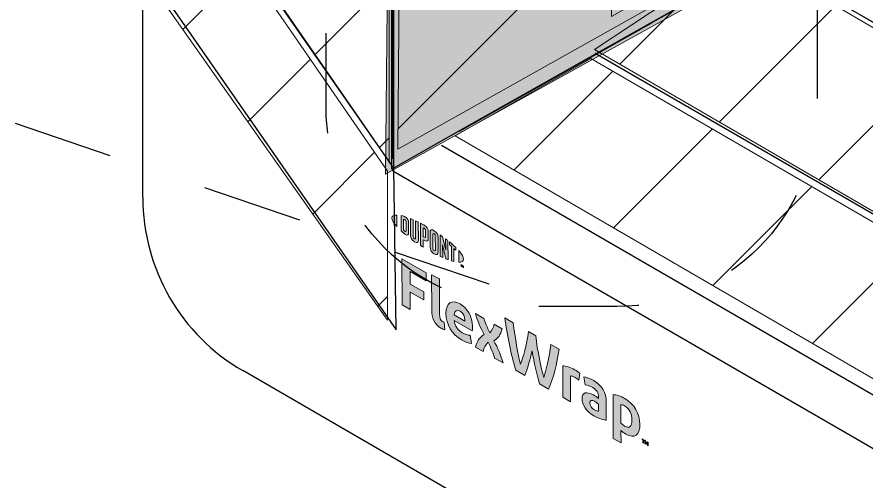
# Model space of a CAD drawing. Extents: x -1279 to 5791, y -3809 to 1769.
# Drawn here: x -727.9 to -651.5, y -1800.1 to -1758.4 of the extents above; entities that cross this region are included whole.
import ezdxf

# ---------------------------------------------------------------- set-up
doc = ezdxf.new("R2010")
doc.units = 0
doc.header["$MEASUREMENT"] = 0
doc.linetypes.add('AI-Linetype-29', pattern=[18, 9, -9])
doc.linetypes.add('AI-Linetype-40', pattern=[18, 9, -9])
for name, color, linetype, lineweight in [('G-ANNO-TTLB', 7, 'Continuous', 0), ('Layer 12', 7, 'Continuous', 0), ('TYVEK', 7, 'Continuous', 0)]:
    doc.layers.add(name, color=color, linetype=linetype, lineweight=lineweight)
pattern_1 = [(45, (0, 0), (-7.071067, 7.07107), [])]

# ---------------------------------------------------------------- blocks, each defined once
blk = doc.blocks.new('Block_188')
at = {"layer": 'TYVEK', "true_color": 0x003b71, "transparency": 33554687}
h = blk.add_hatch(color=156, dxfattribs=at)
h.dxf.hatch_style = 2
edge = h.paths.add_edge_path()
edge.add_spline(control_points=[(-693.263, -1784.268), (-693.263, -1784.268), (-693.273, -1780.127), (-693.273, -1780.127), (-693.273, -1780.127), (-691.087, -1781.381), (-691.087, -1781.381), (-691.087, -1781.381), (-691.086, -1782.103), (-691.086, -1782.103), (-691.086, -1782.103), (-692.537, -1781.27), (-692.537, -1781.27), (-692.537, -1781.27), (-692.535, -1782.394), (-692.535, -1782.394), (-692.535, -1782.394), (-691.314, -1783.095), (-691.314, -1783.095), (-691.314, -1783.095), (-691.312, -1783.816), (-691.312, -1783.816), (-691.312, -1783.816), (-692.533, -1783.115), (-692.533, -1783.115), (-692.533, -1783.115), (-692.529, -1784.689), (-692.529, -1784.689), (-692.529, -1784.689), (-693.263, -1784.268), (-693.263, -1784.268)], knot_values=[0, 0, 0, 0, 1, 1, 1, 2, 2, 2, 3, 3, 3, 4, 4, 4, 5, 5, 5, 6, 6, 6, 7, 7, 7, 8, 8, 8, 9, 9, 9, 10, 10, 10, 10], degree=3, periodic=0)
h = blk.add_hatch(color=156, dxfattribs=at)
h.dxf.hatch_style = 2
edge = h.paths.add_edge_path()
edge.add_spline(control_points=[(-689.89, -1785.111), (-689.889, -1785.431), (-689.817, -1785.643), (-689.611, -1785.761), (-689.56, -1785.791), (-689.509, -1785.814), (-689.463, -1785.829), (-689.463, -1785.829), (-689.41, -1786.503), (-689.41, -1786.503), (-689.507, -1786.471), (-689.666, -1786.403), (-689.769, -1786.344), (-690.359, -1786.006), (-690.596, -1785.427), (-690.598, -1784.717), (-690.598, -1784.717), (-690.605, -1781.558), (-690.605, -1781.558), (-690.605, -1781.558), (-689.897, -1781.917), (-689.897, -1781.917), (-689.897, -1781.917), (-689.89, -1785.111), (-689.89, -1785.111)], knot_values=[0, 0, 0, 0, 1, 1, 1, 2, 2, 2, 3, 3, 3, 4, 4, 4, 5, 5, 5, 6, 6, 6, 7, 7, 7, 8, 8, 8, 8], degree=3, periodic=0)
h = blk.add_hatch(color=156, dxfattribs=at)
h.dxf.hatch_style = 2
edge = h.paths.add_edge_path()
edge.add_spline(control_points=[(-688.578, -1785.161), (-688.578, -1785.161), (-687.603, -1785.721), (-687.603, -1785.721), (-687.603, -1785.721), (-687.604, -1785.65), (-687.604, -1785.65), (-687.604, -1785.319), (-687.759, -1784.988), (-688.041, -1784.826), (-688.339, -1784.655), (-688.533, -1784.786), (-688.578, -1785.161)], knot_values=[0, 0, 0, 0, 1, 1, 1, 2, 2, 2, 3, 3, 3, 4, 4, 4, 4], degree=3, periodic=0)
edge = h.paths.add_edge_path()
edge.add_spline(control_points=[(-687.02, -1787.722), (-687.245, -1787.711), (-687.578, -1787.602), (-687.917, -1787.408), (-688.743, -1786.933), (-689.309, -1786.006), (-689.311, -1785.024), (-689.313, -1784.084), (-688.797, -1783.742), (-688.043, -1784.175), (-687.371, -1784.561), (-686.928, -1785.364), (-686.926, -1786.157), (-686.926, -1786.334), (-686.936, -1786.482), (-686.945, -1786.595), (-686.945, -1786.595), (-688.567, -1785.664), (-688.567, -1785.664), (-688.499, -1786.176), (-688.257, -1786.527), (-687.847, -1786.763), (-687.595, -1786.907), (-687.354, -1786.98), (-687.134, -1787), (-687.134, -1787), (-687.02, -1787.722), (-687.02, -1787.722)], knot_values=[0, 0, 0, 0, 1, 1, 1, 2, 2, 2, 3, 3, 3, 4, 4, 4, 5, 5, 5, 6, 6, 6, 7, 7, 7, 8, 8, 8, 9, 9, 9, 9], degree=3, periodic=0)
h = blk.add_hatch(color=156, dxfattribs=at)
h.dxf.hatch_style = 2
edge = h.paths.add_edge_path()
edge.add_spline(control_points=[(-685.879, -1786.923), (-686.224, -1786.288), (-686.497, -1785.724), (-686.657, -1785.041), (-686.657, -1785.041), (-685.893, -1785.48), (-685.893, -1785.48), (-685.826, -1785.785), (-685.599, -1786.316), (-685.372, -1786.783), (-685.183, -1786.567), (-685.02, -1786.312), (-684.985, -1786.001), (-684.985, -1786.001), (-684.267, -1786.414), (-684.267, -1786.414), (-684.399, -1786.952), (-684.623, -1787.255), (-685.007, -1787.489), (-684.636, -1788.18), (-684.384, -1788.739), (-684.172, -1789.487), (-684.172, -1789.487), (-684.936, -1789.048), (-684.936, -1789.048), (-685.045, -1788.655), (-685.303, -1788.064), (-685.519, -1787.615), (-685.713, -1787.828), (-685.897, -1788.077), (-685.968, -1788.456), (-685.968, -1788.456), (-686.655, -1788.061), (-686.655, -1788.061), (-686.528, -1787.519), (-686.288, -1787.185), (-685.879, -1786.923)], knot_values=[0, 0, 0, 0, 1, 1, 1, 2, 2, 2, 3, 3, 3, 4, 4, 4, 5, 5, 5, 6, 6, 6, 7, 7, 7, 8, 8, 8, 9, 9, 9, 10, 10, 10, 11, 11, 11, 12, 12, 12, 12], degree=3, periodic=0)
h = blk.add_hatch(color=156, dxfattribs=at)
h.dxf.hatch_style = 2
edge = h.paths.add_edge_path()
edge.add_spline(control_points=[(-679.878, -1787.817), (-679.878, -1787.817), (-679.129, -1788.247), (-679.129, -1788.247), (-679.32, -1789.513), (-679.655, -1790.946), (-680.088, -1791.831), (-680.088, -1791.831), (-680.894, -1791.369), (-680.894, -1791.369), (-681.147, -1790.485), (-681.375, -1789.486), (-681.567, -1788.407), (-681.76, -1789.265), (-681.978, -1790.008), (-682.233, -1790.6), (-682.233, -1790.6), (-683.038, -1790.138), (-683.038, -1790.138), (-683.451, -1788.766), (-683.82, -1786.93), (-684.013, -1785.443), (-684.013, -1785.443), (-683.269, -1785.87), (-683.269, -1785.87), (-683.107, -1787.209), (-682.816, -1788.776), (-682.604, -1789.589), (-682.385, -1789.024), (-682.045, -1787.861), (-681.899, -1786.656), (-681.899, -1786.656), (-681.243, -1787.033), (-681.243, -1787.033), (-681.085, -1788.411), (-680.749, -1789.963), (-680.521, -1790.785), (-680.318, -1790.211), (-680.029, -1788.977), (-679.878, -1787.817)], knot_values=[0, 0, 0, 0, 1, 1, 1, 2, 2, 2, 3, 3, 3, 4, 4, 4, 5, 5, 5, 6, 6, 6, 7, 7, 7, 8, 8, 8, 9, 9, 9, 10, 10, 10, 11, 11, 11, 12, 12, 12, 13, 13, 13, 13], degree=3, periodic=0)
h = blk.add_hatch(color=156, dxfattribs=at)
h.dxf.hatch_style = 2
edge = h.paths.add_edge_path()
edge.add_spline(control_points=[(-677.736, -1790.092), (-677.551, -1790.198), (-677.377, -1790.322), (-677.274, -1790.41), (-677.274, -1790.41), (-677.375, -1791.02), (-677.375, -1791.02), (-677.462, -1790.934), (-677.57, -1790.861), (-677.678, -1790.799), (-677.868, -1790.69), (-677.996, -1790.658), (-678.104, -1790.655), (-678.104, -1790.655), (-678.098, -1792.974), (-678.098, -1792.974), (-678.098, -1792.974), (-678.806, -1792.567), (-678.806, -1792.567), (-678.806, -1792.567), (-678.813, -1789.734), (-678.813, -1789.734), (-678.536, -1789.733), (-678.105, -1789.88), (-677.736, -1790.092)], knot_values=[0, 0, 0, 0, 1, 1, 1, 2, 2, 2, 3, 3, 3, 4, 4, 4, 5, 5, 5, 6, 6, 6, 7, 7, 7, 8, 8, 8, 8], degree=3, periodic=0)
h = blk.add_hatch(color=156, dxfattribs=at)
h.dxf.hatch_style = 2
edge = h.paths.add_edge_path()
edge.add_spline(control_points=[(-675.58, -1793.822), (-675.58, -1793.822), (-675.582, -1793.19), (-675.582, -1793.19), (-675.7, -1793.092), (-675.823, -1793.004), (-675.946, -1792.933), (-676.182, -1792.798), (-676.367, -1792.798), (-676.366, -1793.076), (-676.365, -1793.325), (-676.211, -1793.543), (-675.939, -1793.699), (-675.785, -1793.787), (-675.657, -1793.826), (-675.58, -1793.822)], knot_values=[0, 0, 0, 0, 1, 1, 1, 2, 2, 2, 3, 3, 3, 4, 4, 4, 5, 5, 5, 5], degree=3, periodic=0)
edge = h.paths.add_edge_path()
edge.add_spline(control_points=[(-676.01, -1794.244), (-676.713, -1793.84), (-677.067, -1793.24), (-677.069, -1792.708), (-677.07, -1792.122), (-676.656, -1792.018), (-676.04, -1792.365), (-675.896, -1792.448), (-675.711, -1792.578), (-675.583, -1792.675), (-675.583, -1792.675), (-675.584, -1792.533), (-675.584, -1792.533), (-675.584, -1792.172), (-675.764, -1791.897), (-676.108, -1791.7), (-676.334, -1791.571), (-676.575, -1791.473), (-676.785, -1791.453), (-676.785, -1791.453), (-676.915, -1790.741), (-676.915, -1790.741), (-676.694, -1790.761), (-676.341, -1790.893), (-676.028, -1791.073), (-675.274, -1791.506), (-674.898, -1792.182), (-674.896, -1792.981), (-674.896, -1792.981), (-674.892, -1794.625), (-674.892, -1794.625), (-675.102, -1794.629), (-675.497, -1794.538), (-676.01, -1794.244)], knot_values=[0, 0, 0, 0, 1, 1, 1, 2, 2, 2, 3, 3, 3, 4, 4, 4, 5, 5, 5, 6, 6, 6, 7, 7, 7, 8, 8, 8, 9, 9, 9, 10, 10, 10, 11, 11, 11, 11], degree=3, periodic=0)
h = blk.add_hatch(color=156, dxfattribs=at)
h.dxf.hatch_style = 2
edge = h.paths.add_edge_path()
edge.add_spline(control_points=[(-673.246, -1795.157), (-672.795, -1795.416), (-672.585, -1795.217), (-672.587, -1794.608), (-672.588, -1794.075), (-672.784, -1793.609), (-673.251, -1793.341), (-673.379, -1793.267), (-673.471, -1793.244), (-673.579, -1793.229), (-673.579, -1793.229), (-673.575, -1794.885), (-673.575, -1794.885), (-673.477, -1794.989), (-673.395, -1795.071), (-673.246, -1795.157)], knot_values=[0, 0, 0, 0, 1, 1, 1, 2, 2, 2, 3, 3, 3, 4, 4, 4, 5, 5, 5, 5], degree=3, periodic=0)
edge = h.paths.add_edge_path()
edge.add_spline(control_points=[(-673.142, -1795.878), (-673.322, -1795.775), (-673.445, -1795.681), (-673.573, -1795.554), (-673.573, -1795.554), (-673.57, -1796.678), (-673.57, -1796.678), (-673.57, -1796.678), (-674.273, -1796.274), (-674.273, -1796.274), (-674.273, -1796.274), (-674.283, -1792.329), (-674.283, -1792.329), (-673.991, -1792.343), (-673.581, -1792.478), (-673.216, -1792.687), (-672.375, -1793.17), (-671.871, -1794.05), (-671.868, -1794.997), (-671.866, -1795.967), (-672.342, -1796.338), (-673.142, -1795.878)], knot_values=[0, 0, 0, 0, 1, 1, 1, 2, 2, 2, 3, 3, 3, 4, 4, 4, 5, 5, 5, 6, 6, 6, 7, 7, 7, 7], degree=3, periodic=0)
h = blk.add_hatch(color=156, dxfattribs=at)
h.dxf.hatch_style = 2
edge = h.paths.add_edge_path()
edge.add_spline(control_points=[(-671.36, -1796.483), (-671.334, -1796.571), (-671.309, -1796.637), (-671.278, -1796.708), (-671.248, -1796.672), (-671.227, -1796.632), (-671.202, -1796.574), (-671.202, -1796.574), (-671.128, -1796.617), (-671.128, -1796.617), (-671.128, -1796.617), (-671.127, -1796.923), (-671.127, -1796.923), (-671.127, -1796.923), (-671.191, -1796.886), (-671.191, -1796.886), (-671.191, -1796.886), (-671.192, -1796.745), (-671.192, -1796.745), (-671.192, -1796.745), (-671.189, -1796.699), (-671.189, -1796.699), (-671.209, -1796.733), (-671.234, -1796.767), (-671.255, -1796.793), (-671.255, -1796.793), (-671.304, -1796.765), (-671.304, -1796.765), (-671.327, -1796.713), (-671.351, -1796.649), (-671.373, -1796.59), (-671.373, -1796.59), (-671.37, -1796.643), (-671.37, -1796.643), (-671.37, -1796.643), (-671.369, -1796.783), (-671.369, -1796.783), (-671.369, -1796.783), (-671.433, -1796.747), (-671.433, -1796.747), (-671.433, -1796.747), (-671.434, -1796.441), (-671.434, -1796.441), (-671.434, -1796.441), (-671.36, -1796.483), (-671.36, -1796.483)], knot_values=[0, 0, 0, 0, 1, 1, 1, 2, 2, 2, 3, 3, 3, 4, 4, 4, 5, 5, 5, 6, 6, 6, 7, 7, 7, 8, 8, 8, 9, 9, 9, 10, 10, 10, 11, 11, 11, 12, 12, 12, 13, 13, 13, 14, 14, 14, 15, 15, 15, 15], degree=3, periodic=0)
edge = h.paths.add_edge_path()
edge.add_spline(control_points=[(-671.606, -1796.41), (-671.606, -1796.41), (-671.678, -1796.369), (-671.678, -1796.369), (-671.678, -1796.369), (-671.678, -1796.301), (-671.678, -1796.301), (-671.678, -1796.301), (-671.464, -1796.424), (-671.464, -1796.424), (-671.464, -1796.424), (-671.463, -1796.492), (-671.463, -1796.492), (-671.463, -1796.492), (-671.535, -1796.451), (-671.535, -1796.451), (-671.535, -1796.451), (-671.534, -1796.689), (-671.534, -1796.689), (-671.534, -1796.689), (-671.606, -1796.648), (-671.606, -1796.648), (-671.606, -1796.648), (-671.606, -1796.41), (-671.606, -1796.41)], knot_values=[0, 0, 0, 0, 1, 1, 1, 2, 2, 2, 3, 3, 3, 4, 4, 4, 5, 5, 5, 6, 6, 6, 7, 7, 7, 8, 8, 8, 8], degree=3, periodic=0)
at = {"layer": 'TYVEK'}
for points, knots in [([(-693.263, -1784.268), (-693.263, -1784.268), (-693.273, -1780.127), (-693.273, -1780.127), (-693.273, -1780.127), (-691.087, -1781.381), (-691.087, -1781.381), (-691.087, -1781.381), (-691.086, -1782.103), (-691.086, -1782.103), (-691.086, -1782.103), (-692.537, -1781.27), (-692.537, -1781.27), (-692.537, -1781.27), (-692.535, -1782.394), (-692.535, -1782.394), (-692.535, -1782.394), (-691.314, -1783.095), (-691.314, -1783.095), (-691.314, -1783.095), (-691.312, -1783.816), (-691.312, -1783.816), (-691.312, -1783.816), (-692.533, -1783.115), (-692.533, -1783.115), (-692.533, -1783.115), (-692.529, -1784.689), (-692.529, -1784.689), (-692.529, -1784.689), (-693.263, -1784.268), (-693.263, -1784.268)], [0, 0, 0, 0, 1, 1, 1, 2, 2, 2, 3, 3, 3, 4, 4, 4, 5, 5, 5, 6, 6, 6, 7, 7, 7, 8, 8, 8, 9, 9, 9, 10, 10, 10, 10]), ([(-689.89, -1785.111), (-689.889, -1785.431), (-689.817, -1785.643), (-689.611, -1785.761), (-689.56, -1785.791), (-689.509, -1785.814), (-689.463, -1785.829), (-689.463, -1785.829), (-689.41, -1786.503), (-689.41, -1786.503), (-689.507, -1786.471), (-689.666, -1786.403), (-689.769, -1786.344), (-690.359, -1786.006), (-690.596, -1785.427), (-690.598, -1784.717), (-690.598, -1784.717), (-690.605, -1781.558), (-690.605, -1781.558), (-690.605, -1781.558), (-689.897, -1781.917), (-689.897, -1781.917), (-689.897, -1781.917), (-689.89, -1785.111), (-689.89, -1785.111)], [0, 0, 0, 0, 1, 1, 1, 2, 2, 2, 3, 3, 3, 4, 4, 4, 5, 5, 5, 6, 6, 6, 7, 7, 7, 8, 8, 8, 8]), ([(-687.02, -1787.722), (-687.245, -1787.711), (-687.578, -1787.602), (-687.917, -1787.408), (-688.743, -1786.933), (-689.309, -1786.006), (-689.311, -1785.024), (-689.313, -1784.084), (-688.797, -1783.742), (-688.043, -1784.175), (-687.371, -1784.561), (-686.928, -1785.364), (-686.926, -1786.157), (-686.926, -1786.334), (-686.936, -1786.482), (-686.945, -1786.595), (-686.945, -1786.595), (-688.567, -1785.664), (-688.567, -1785.664), (-688.499, -1786.176), (-688.257, -1786.527), (-687.847, -1786.763), (-687.595, -1786.907), (-687.354, -1786.98), (-687.134, -1787), (-687.134, -1787), (-687.02, -1787.722), (-687.02, -1787.722)], [0, 0, 0, 0, 1, 1, 1, 2, 2, 2, 3, 3, 3, 4, 4, 4, 5, 5, 5, 6, 6, 6, 7, 7, 7, 8, 8, 8, 9, 9, 9, 9]), ([(-688.578, -1785.161), (-688.578, -1785.161), (-687.603, -1785.721), (-687.603, -1785.721), (-687.603, -1785.721), (-687.604, -1785.65), (-687.604, -1785.65), (-687.604, -1785.319), (-687.759, -1784.988), (-688.041, -1784.826), (-688.339, -1784.655), (-688.533, -1784.786), (-688.578, -1785.161)], [0, 0, 0, 0, 1, 1, 1, 2, 2, 2, 3, 3, 3, 4, 4, 4, 4]), ([(-685.879, -1786.923), (-686.224, -1786.288), (-686.497, -1785.724), (-686.657, -1785.041), (-686.657, -1785.041), (-685.893, -1785.48), (-685.893, -1785.48), (-685.826, -1785.785), (-685.599, -1786.316), (-685.372, -1786.783), (-685.183, -1786.567), (-685.02, -1786.312), (-684.985, -1786.001), (-684.985, -1786.001), (-684.267, -1786.414), (-684.267, -1786.414), (-684.399, -1786.952), (-684.623, -1787.255), (-685.007, -1787.489), (-684.636, -1788.18), (-684.384, -1788.739), (-684.172, -1789.487), (-684.172, -1789.487), (-684.936, -1789.048), (-684.936, -1789.048), (-685.045, -1788.655), (-685.303, -1788.064), (-685.519, -1787.615), (-685.713, -1787.828), (-685.897, -1788.077), (-685.968, -1788.456), (-685.968, -1788.456), (-686.655, -1788.061), (-686.655, -1788.061), (-686.528, -1787.519), (-686.288, -1787.185), (-685.879, -1786.923)], [0, 0, 0, 0, 1, 1, 1, 2, 2, 2, 3, 3, 3, 4, 4, 4, 5, 5, 5, 6, 6, 6, 7, 7, 7, 8, 8, 8, 9, 9, 9, 10, 10, 10, 11, 11, 11, 12, 12, 12, 12]), ([(-679.878, -1787.817), (-679.878, -1787.817), (-679.129, -1788.247), (-679.129, -1788.247), (-679.32, -1789.513), (-679.655, -1790.946), (-680.088, -1791.831), (-680.088, -1791.831), (-680.894, -1791.369), (-680.894, -1791.369), (-681.147, -1790.485), (-681.375, -1789.486), (-681.567, -1788.407), (-681.76, -1789.265), (-681.978, -1790.008), (-682.233, -1790.6), (-682.233, -1790.6), (-683.038, -1790.138), (-683.038, -1790.138), (-683.451, -1788.766), (-683.82, -1786.93), (-684.013, -1785.443), (-684.013, -1785.443), (-683.269, -1785.87), (-683.269, -1785.87), (-683.107, -1787.209), (-682.816, -1788.776), (-682.604, -1789.589), (-682.385, -1789.024), (-682.045, -1787.861), (-681.899, -1786.656), (-681.899, -1786.656), (-681.243, -1787.033), (-681.243, -1787.033), (-681.085, -1788.411), (-680.749, -1789.963), (-680.521, -1790.785), (-680.318, -1790.211), (-680.029, -1788.977), (-679.878, -1787.817)], [0, 0, 0, 0, 1, 1, 1, 2, 2, 2, 3, 3, 3, 4, 4, 4, 5, 5, 5, 6, 6, 6, 7, 7, 7, 8, 8, 8, 9, 9, 9, 10, 10, 10, 11, 11, 11, 12, 12, 12, 13, 13, 13, 13]), ([(-677.736, -1790.092), (-677.551, -1790.198), (-677.377, -1790.322), (-677.274, -1790.41), (-677.274, -1790.41), (-677.375, -1791.02), (-677.375, -1791.02), (-677.462, -1790.934), (-677.57, -1790.861), (-677.678, -1790.799), (-677.868, -1790.69), (-677.996, -1790.658), (-678.104, -1790.655), (-678.104, -1790.655), (-678.098, -1792.974), (-678.098, -1792.974), (-678.098, -1792.974), (-678.806, -1792.567), (-678.806, -1792.567), (-678.806, -1792.567), (-678.813, -1789.734), (-678.813, -1789.734), (-678.536, -1789.733), (-678.105, -1789.88), (-677.736, -1790.092)], [0, 0, 0, 0, 1, 1, 1, 2, 2, 2, 3, 3, 3, 4, 4, 4, 5, 5, 5, 6, 6, 6, 7, 7, 7, 8, 8, 8, 8]), ([(-676.01, -1794.244), (-676.713, -1793.84), (-677.067, -1793.24), (-677.069, -1792.708), (-677.07, -1792.122), (-676.656, -1792.018), (-676.04, -1792.365), (-675.896, -1792.448), (-675.711, -1792.578), (-675.583, -1792.675), (-675.583, -1792.675), (-675.584, -1792.533), (-675.584, -1792.533), (-675.584, -1792.172), (-675.764, -1791.897), (-676.108, -1791.7), (-676.334, -1791.571), (-676.575, -1791.473), (-676.785, -1791.453), (-676.785, -1791.453), (-676.915, -1790.741), (-676.915, -1790.741), (-676.694, -1790.761), (-676.341, -1790.893), (-676.028, -1791.073), (-675.274, -1791.506), (-674.898, -1792.182), (-674.896, -1792.981), (-674.896, -1792.981), (-674.892, -1794.625), (-674.892, -1794.625), (-675.102, -1794.629), (-675.497, -1794.538), (-676.01, -1794.244)], [0, 0, 0, 0, 1, 1, 1, 2, 2, 2, 3, 3, 3, 4, 4, 4, 5, 5, 5, 6, 6, 6, 7, 7, 7, 8, 8, 8, 9, 9, 9, 10, 10, 10, 11, 11, 11, 11]), ([(-675.58, -1793.822), (-675.58, -1793.822), (-675.582, -1793.19), (-675.582, -1793.19), (-675.7, -1793.092), (-675.823, -1793.004), (-675.946, -1792.933), (-676.182, -1792.798), (-676.367, -1792.798), (-676.366, -1793.076), (-676.365, -1793.325), (-676.211, -1793.543), (-675.939, -1793.699), (-675.785, -1793.787), (-675.657, -1793.826), (-675.58, -1793.822)], [0, 0, 0, 0, 1, 1, 1, 2, 2, 2, 3, 3, 3, 4, 4, 4, 5, 5, 5, 5]), ([(-673.142, -1795.878), (-673.322, -1795.775), (-673.445, -1795.681), (-673.573, -1795.554), (-673.573, -1795.554), (-673.57, -1796.678), (-673.57, -1796.678), (-673.57, -1796.678), (-674.273, -1796.274), (-674.273, -1796.274), (-674.273, -1796.274), (-674.283, -1792.329), (-674.283, -1792.329), (-673.991, -1792.343), (-673.581, -1792.478), (-673.216, -1792.687), (-672.375, -1793.17), (-671.871, -1794.05), (-671.868, -1794.997), (-671.866, -1795.967), (-672.342, -1796.338), (-673.142, -1795.878)], [0, 0, 0, 0, 1, 1, 1, 2, 2, 2, 3, 3, 3, 4, 4, 4, 5, 5, 5, 6, 6, 6, 7, 7, 7, 7]), ([(-673.246, -1795.157), (-672.795, -1795.416), (-672.585, -1795.217), (-672.587, -1794.608), (-672.588, -1794.075), (-672.784, -1793.609), (-673.251, -1793.341), (-673.379, -1793.267), (-673.471, -1793.244), (-673.579, -1793.229), (-673.579, -1793.229), (-673.575, -1794.885), (-673.575, -1794.885), (-673.477, -1794.989), (-673.395, -1795.071), (-673.246, -1795.157)], [0, 0, 0, 0, 1, 1, 1, 2, 2, 2, 3, 3, 3, 4, 4, 4, 5, 5, 5, 5]), ([(-671.606, -1796.41), (-671.606, -1796.41), (-671.678, -1796.369), (-671.678, -1796.369), (-671.678, -1796.369), (-671.678, -1796.301), (-671.678, -1796.301), (-671.678, -1796.301), (-671.464, -1796.424), (-671.464, -1796.424), (-671.464, -1796.424), (-671.463, -1796.492), (-671.463, -1796.492), (-671.463, -1796.492), (-671.535, -1796.451), (-671.535, -1796.451), (-671.535, -1796.451), (-671.534, -1796.689), (-671.534, -1796.689), (-671.534, -1796.689), (-671.606, -1796.648), (-671.606, -1796.648), (-671.606, -1796.648), (-671.606, -1796.41), (-671.606, -1796.41)], [0, 0, 0, 0, 1, 1, 1, 2, 2, 2, 3, 3, 3, 4, 4, 4, 5, 5, 5, 6, 6, 6, 7, 7, 7, 8, 8, 8, 8]), ([(-671.36, -1796.483), (-671.334, -1796.571), (-671.309, -1796.637), (-671.278, -1796.708), (-671.248, -1796.672), (-671.227, -1796.632), (-671.202, -1796.574), (-671.202, -1796.574), (-671.128, -1796.617), (-671.128, -1796.617), (-671.128, -1796.617), (-671.127, -1796.923), (-671.127, -1796.923), (-671.127, -1796.923), (-671.191, -1796.886), (-671.191, -1796.886), (-671.191, -1796.886), (-671.192, -1796.745), (-671.192, -1796.745), (-671.192, -1796.745), (-671.189, -1796.699), (-671.189, -1796.699), (-671.209, -1796.733), (-671.234, -1796.767), (-671.255, -1796.793), (-671.255, -1796.793), (-671.304, -1796.765), (-671.304, -1796.765), (-671.327, -1796.713), (-671.351, -1796.649), (-671.373, -1796.59), (-671.373, -1796.59), (-671.37, -1796.643), (-671.37, -1796.643), (-671.37, -1796.643), (-671.369, -1796.783), (-671.369, -1796.783), (-671.369, -1796.783), (-671.433, -1796.747), (-671.433, -1796.747), (-671.433, -1796.747), (-671.434, -1796.441), (-671.434, -1796.441), (-671.434, -1796.441), (-671.36, -1796.483), (-671.36, -1796.483)], [0, 0, 0, 0, 1, 1, 1, 2, 2, 2, 3, 3, 3, 4, 4, 4, 5, 5, 5, 6, 6, 6, 7, 7, 7, 8, 8, 8, 9, 9, 9, 10, 10, 10, 11, 11, 11, 12, 12, 12, 13, 13, 13, 14, 14, 14, 15, 15, 15, 15])]:
    blk.add_open_spline(points, degree=3, knots=knots, dxfattribs=at)
blk = doc.blocks.new('Block_189')
at = {"layer": 'TYVEK', "true_color": 0x003b71, "transparency": 33554687}
h = blk.add_hatch(color=156, dxfattribs=at)
h.dxf.hatch_style = 2
edge = h.paths.add_edge_path()
edge.add_spline(control_points=[(-694.175, -1776.448), (-694.175, -1776.639), (-694.014, -1776.909), (-693.734, -1777.223), (-693.734, -1777.223), (-693.736, -1776.183), (-693.736, -1776.183), (-694.016, -1776.175), (-694.176, -1776.26), (-694.175, -1776.448)], knot_values=[0, 0, 0, 0, 1, 1, 1, 2, 2, 2, 3, 3, 3, 3], degree=3, periodic=0)
h = blk.add_hatch(color=156, dxfattribs=at)
h.dxf.hatch_style = 2
edge = h.paths.add_edge_path()
edge.add_spline(control_points=[(-692.894, -1777.608), (-692.894, -1777.688), (-692.935, -1777.691), (-692.985, -1777.662), (-693.023, -1777.64), (-693.083, -1777.59), (-693.132, -1777.546), (-693.132, -1777.546), (-693.134, -1776.552), (-693.134, -1776.552), (-693.086, -1776.566), (-693.026, -1776.584), (-692.987, -1776.606), (-692.938, -1776.634), (-692.896, -1776.685), (-692.896, -1776.764), (-692.896, -1776.764), (-692.894, -1777.608), (-692.894, -1777.608)], knot_values=[0, 0, 0, 0, 1, 1, 1, 2, 2, 2, 3, 3, 3, 4, 4, 4, 5, 5, 5, 6, 6, 6, 6], degree=3, periodic=0)
edge = h.paths.add_edge_path()
edge.add_spline(control_points=[(-692.955, -1776.365), (-693.034, -1776.32), (-693.146, -1776.282), (-693.35, -1776.237), (-693.35, -1776.237), (-693.347, -1777.615), (-693.347, -1777.615), (-693.167, -1777.781), (-693.03, -1777.896), (-692.952, -1777.941), (-692.772, -1778.044), (-692.67, -1777.975), (-692.671, -1777.772), (-692.671, -1777.772), (-692.673, -1776.857), (-692.673, -1776.857), (-692.674, -1776.653), (-692.775, -1776.468), (-692.955, -1776.365)], knot_values=[0, 0, 0, 0, 1, 1, 1, 2, 2, 2, 3, 3, 3, 4, 4, 4, 5, 5, 5, 6, 6, 6, 6], degree=3, periodic=0)
h = blk.add_hatch(color=156, dxfattribs=at)
h.dxf.hatch_style = 2
edge = h.paths.add_edge_path()
edge.add_spline(control_points=[(-692.043, -1778.258), (-692.043, -1778.338), (-692.067, -1778.375), (-692.153, -1778.313), (-692.238, -1778.252), (-692.261, -1778.198), (-692.261, -1778.103), (-692.261, -1778.103), (-692.265, -1776.604), (-692.265, -1776.604), (-692.321, -1776.579), (-692.446, -1776.527), (-692.5, -1776.505), (-692.5, -1776.505), (-692.496, -1778.021), (-692.496, -1778.021), (-692.496, -1778.264), (-692.394, -1778.416), (-692.152, -1778.587), (-691.932, -1778.743), (-691.797, -1778.691), (-691.797, -1778.423), (-691.797, -1778.423), (-691.801, -1776.82), (-691.801, -1776.82), (-691.847, -1776.797), (-691.998, -1776.725), (-692.047, -1776.703), (-692.047, -1776.703), (-692.043, -1778.258), (-692.043, -1778.258)], knot_values=[0, 0, 0, 0, 1, 1, 1, 2, 2, 2, 3, 3, 3, 4, 4, 4, 5, 5, 5, 6, 6, 6, 7, 7, 7, 8, 8, 8, 9, 9, 9, 10, 10, 10, 10], degree=3, periodic=0)
h = blk.add_hatch(color=156, dxfattribs=at)
h.dxf.hatch_style = 2
edge = h.paths.add_edge_path()
edge.add_spline(control_points=[(-691.149, -1778.114), (-691.148, -1778.201), (-691.175, -1778.229), (-691.274, -1778.172), (-691.274, -1778.172), (-691.361, -1778.123), (-691.361, -1778.123), (-691.361, -1778.123), (-691.363, -1777.327), (-691.363, -1777.327), (-691.324, -1777.346), (-691.304, -1777.358), (-691.281, -1777.371), (-691.173, -1777.433), (-691.15, -1777.493), (-691.15, -1777.582), (-691.15, -1777.582), (-691.149, -1778.114), (-691.149, -1778.114)], knot_values=[0, 0, 0, 0, 1, 1, 1, 2, 2, 2, 3, 3, 3, 4, 4, 4, 5, 5, 5, 6, 6, 6, 6], degree=3, periodic=0)
edge = h.paths.add_edge_path()
edge.add_spline(control_points=[(-691.267, -1777.097), (-691.31, -1777.073), (-691.466, -1776.989), (-691.609, -1776.917), (-691.609, -1776.917), (-691.604, -1778.935), (-691.604, -1778.935), (-691.556, -1778.966), (-691.428, -1779.047), (-691.358, -1779.089), (-691.358, -1779.089), (-691.36, -1778.404), (-691.36, -1778.404), (-691.36, -1778.404), (-691.264, -1778.459), (-691.264, -1778.459), (-691.006, -1778.606), (-690.899, -1778.534), (-690.9, -1778.278), (-690.9, -1778.278), (-690.901, -1777.683), (-690.901, -1777.683), (-690.902, -1777.432), (-691.023, -1777.238), (-691.267, -1777.097)], knot_values=[0, 0, 0, 0, 1, 1, 1, 2, 2, 2, 3, 3, 3, 4, 4, 4, 5, 5, 5, 6, 6, 6, 7, 7, 7, 8, 8, 8, 8], degree=3, periodic=0)
h = blk.add_hatch(color=156, dxfattribs=at)
h.dxf.hatch_style = 2
edge = h.paths.add_edge_path()
edge.add_spline(control_points=[(-690.268, -1779.323), (-690.268, -1779.403), (-690.291, -1779.431), (-690.378, -1779.384), (-690.468, -1779.335), (-690.492, -1779.277), (-690.492, -1779.194), (-690.492, -1779.194), (-690.496, -1777.936), (-690.496, -1777.936), (-690.496, -1777.853), (-690.472, -1777.822), (-690.382, -1777.876), (-690.295, -1777.929), (-690.272, -1777.985), (-690.271, -1778.065), (-690.271, -1778.065), (-690.268, -1779.323), (-690.268, -1779.323)], knot_values=[0, 0, 0, 0, 1, 1, 1, 2, 2, 2, 3, 3, 3, 4, 4, 4, 5, 5, 5, 6, 6, 6, 6], degree=3, periodic=0)
edge = h.paths.add_edge_path()
edge.add_spline(control_points=[(-690.383, -1777.594), (-690.611, -1777.45), (-690.746, -1777.489), (-690.745, -1777.754), (-690.745, -1777.754), (-690.742, -1779.075), (-690.742, -1779.075), (-690.741, -1779.355), (-690.618, -1779.541), (-690.378, -1779.667), (-690.142, -1779.791), (-690.019, -1779.758), (-690.02, -1779.46), (-690.02, -1779.46), (-690.023, -1778.199), (-690.023, -1778.199), (-690.024, -1777.915), (-690.135, -1777.75), (-690.383, -1777.594)], knot_values=[0, 0, 0, 0, 1, 1, 1, 2, 2, 2, 3, 3, 3, 4, 4, 4, 5, 5, 5, 6, 6, 6, 6], degree=3, periodic=0)
h = blk.add_hatch(color=156, dxfattribs=at)
h.dxf.hatch_style = 2
edge = h.paths.add_edge_path()
edge.add_spline(control_points=[(-689.339, -1779.316), (-689.339, -1779.316), (-689.614, -1778.133), (-689.614, -1778.133), (-689.688, -1778.079), (-689.778, -1778.016), (-689.847, -1777.969), (-689.847, -1777.969), (-689.842, -1779.906), (-689.842, -1779.906), (-689.794, -1779.929), (-689.67, -1779.984), (-689.606, -1780.011), (-689.606, -1780.011), (-689.628, -1778.858), (-689.628, -1778.858), (-689.628, -1778.858), (-689.337, -1780.121), (-689.337, -1780.121), (-689.275, -1780.145), (-689.186, -1780.178), (-689.127, -1780.199), (-689.127, -1780.199), (-689.131, -1778.497), (-689.131, -1778.497), (-689.193, -1778.448), (-689.304, -1778.362), (-689.358, -1778.322), (-689.358, -1778.322), (-689.339, -1779.316), (-689.339, -1779.316)], knot_values=[0, 0, 0, 0, 1, 1, 1, 2, 2, 2, 3, 3, 3, 4, 4, 4, 5, 5, 5, 6, 6, 6, 7, 7, 7, 8, 8, 8, 9, 9, 9, 10, 10, 10, 10], degree=3, periodic=0)
h = blk.add_hatch(color=156, dxfattribs=at)
h.dxf.hatch_style = 2
edge = h.paths.add_edge_path()
edge.add_spline(control_points=[(-689.009, -1778.865), (-688.948, -1778.912), (-688.888, -1778.961), (-688.829, -1779.009), (-688.829, -1779.009), (-688.826, -1780.297), (-688.826, -1780.297), (-688.772, -1780.313), (-688.673, -1780.34), (-688.606, -1780.356), (-688.606, -1780.356), (-688.609, -1779.196), (-688.609, -1779.196), (-688.545, -1779.252), (-688.485, -1779.306), (-688.43, -1779.356), (-688.43, -1779.356), (-688.43, -1779.107), (-688.43, -1779.107), (-688.604, -1778.938), (-688.791, -1778.773), (-689.009, -1778.596), (-689.009, -1778.596), (-689.009, -1778.865), (-689.009, -1778.865)], knot_values=[0, 0, 0, 0, 1, 1, 1, 2, 2, 2, 3, 3, 3, 4, 4, 4, 5, 5, 5, 6, 6, 6, 7, 7, 7, 8, 8, 8, 8], degree=3, periodic=0)
h = blk.add_hatch(color=156, dxfattribs=at)
h.dxf.hatch_style = 2
edge = h.paths.add_edge_path()
edge.add_spline(control_points=[(-687.724, -1780.152), (-687.724, -1780.343), (-687.884, -1780.429), (-688.163, -1780.421), (-688.163, -1780.421), (-688.166, -1779.381), (-688.166, -1779.381), (-687.886, -1779.694), (-687.725, -1779.963), (-687.724, -1780.152)], knot_values=[0, 0, 0, 0, 1, 1, 1, 2, 2, 2, 3, 3, 3, 3], degree=3, periodic=0)
h = blk.add_hatch(color=156, dxfattribs=at)
h.dxf.hatch_style = 2
edge = h.paths.add_edge_path()
edge.add_spline(control_points=[(-687.853, -1780.703), (-687.853, -1780.703), (-687.827, -1780.718), (-687.827, -1780.718), (-687.827, -1780.718), (-687.787, -1780.812), (-687.787, -1780.812), (-687.787, -1780.812), (-687.748, -1780.763), (-687.748, -1780.763), (-687.748, -1780.763), (-687.723, -1780.778), (-687.723, -1780.778), (-687.723, -1780.778), (-687.722, -1780.928), (-687.722, -1780.928), (-687.722, -1780.928), (-687.746, -1780.914), (-687.746, -1780.914), (-687.746, -1780.914), (-687.746, -1780.807), (-687.746, -1780.807), (-687.746, -1780.807), (-687.786, -1780.856), (-687.786, -1780.856), (-687.786, -1780.856), (-687.789, -1780.854), (-687.789, -1780.854), (-687.789, -1780.854), (-687.829, -1780.76), (-687.829, -1780.76), (-687.829, -1780.76), (-687.829, -1780.866), (-687.829, -1780.866), (-687.829, -1780.866), (-687.853, -1780.853), (-687.853, -1780.853), (-687.853, -1780.853), (-687.853, -1780.703), (-687.853, -1780.703)], knot_values=[0, 0, 0, 0, 1, 1, 1, 2, 2, 2, 3, 3, 3, 4, 4, 4, 5, 5, 5, 6, 6, 6, 7, 7, 7, 8, 8, 8, 9, 9, 9, 10, 10, 10, 11, 11, 11, 12, 12, 12, 13, 13, 13, 13], degree=3, periodic=0)
edge = h.paths.add_edge_path()
edge.add_spline(control_points=[(-687.946, -1780.676), (-687.946, -1780.676), (-687.986, -1780.653), (-687.986, -1780.653), (-687.986, -1780.653), (-687.986, -1780.626), (-687.986, -1780.626), (-687.986, -1780.626), (-687.881, -1780.687), (-687.881, -1780.687), (-687.881, -1780.687), (-687.881, -1780.713), (-687.881, -1780.713), (-687.881, -1780.713), (-687.921, -1780.69), (-687.921, -1780.69), (-687.921, -1780.69), (-687.921, -1780.814), (-687.921, -1780.814), (-687.921, -1780.814), (-687.946, -1780.799), (-687.946, -1780.799), (-687.946, -1780.799), (-687.946, -1780.676), (-687.946, -1780.676)], knot_values=[0, 0, 0, 0, 1, 1, 1, 2, 2, 2, 3, 3, 3, 4, 4, 4, 5, 5, 5, 6, 6, 6, 7, 7, 7, 8, 8, 8, 8], degree=3, periodic=0)
at = {"layer": 'TYVEK'}
for points, knots in [([(-694.175, -1776.448), (-694.175, -1776.639), (-694.014, -1776.909), (-693.734, -1777.223), (-693.734, -1777.223), (-693.736, -1776.183), (-693.736, -1776.183), (-694.016, -1776.175), (-694.176, -1776.26), (-694.175, -1776.448)], [0, 0, 0, 0, 1, 1, 1, 2, 2, 2, 3, 3, 3, 3]), ([(-692.955, -1776.365), (-693.034, -1776.32), (-693.146, -1776.282), (-693.35, -1776.237), (-693.35, -1776.237), (-693.347, -1777.615), (-693.347, -1777.615), (-693.167, -1777.781), (-693.03, -1777.896), (-692.952, -1777.941), (-692.772, -1778.044), (-692.67, -1777.975), (-692.671, -1777.772), (-692.671, -1777.772), (-692.673, -1776.857), (-692.673, -1776.857), (-692.674, -1776.653), (-692.775, -1776.468), (-692.955, -1776.365)], [0, 0, 0, 0, 1, 1, 1, 2, 2, 2, 3, 3, 3, 4, 4, 4, 5, 5, 5, 6, 6, 6, 6]), ([(-692.894, -1777.608), (-692.894, -1777.688), (-692.935, -1777.691), (-692.985, -1777.662), (-693.023, -1777.64), (-693.083, -1777.59), (-693.132, -1777.546), (-693.132, -1777.546), (-693.134, -1776.552), (-693.134, -1776.552), (-693.086, -1776.566), (-693.026, -1776.584), (-692.987, -1776.606), (-692.938, -1776.634), (-692.896, -1776.685), (-692.896, -1776.764), (-692.896, -1776.764), (-692.894, -1777.608), (-692.894, -1777.608)], [0, 0, 0, 0, 1, 1, 1, 2, 2, 2, 3, 3, 3, 4, 4, 4, 5, 5, 5, 6, 6, 6, 6]), ([(-692.043, -1778.258), (-692.043, -1778.338), (-692.067, -1778.375), (-692.153, -1778.313), (-692.238, -1778.252), (-692.261, -1778.198), (-692.261, -1778.103), (-692.261, -1778.103), (-692.265, -1776.604), (-692.265, -1776.604), (-692.321, -1776.579), (-692.446, -1776.527), (-692.5, -1776.505), (-692.5, -1776.505), (-692.496, -1778.021), (-692.496, -1778.021), (-692.496, -1778.264), (-692.394, -1778.416), (-692.152, -1778.587), (-691.932, -1778.743), (-691.797, -1778.691), (-691.797, -1778.423), (-691.797, -1778.423), (-691.801, -1776.82), (-691.801, -1776.82), (-691.847, -1776.797), (-691.998, -1776.725), (-692.047, -1776.703), (-692.047, -1776.703), (-692.043, -1778.258), (-692.043, -1778.258)], [0, 0, 0, 0, 1, 1, 1, 2, 2, 2, 3, 3, 3, 4, 4, 4, 5, 5, 5, 6, 6, 6, 7, 7, 7, 8, 8, 8, 9, 9, 9, 10, 10, 10, 10]), ([(-691.267, -1777.097), (-691.31, -1777.073), (-691.466, -1776.989), (-691.609, -1776.917), (-691.609, -1776.917), (-691.604, -1778.935), (-691.604, -1778.935), (-691.556, -1778.966), (-691.428, -1779.047), (-691.358, -1779.089), (-691.358, -1779.089), (-691.36, -1778.404), (-691.36, -1778.404), (-691.36, -1778.404), (-691.264, -1778.459), (-691.264, -1778.459), (-691.006, -1778.606), (-690.899, -1778.534), (-690.9, -1778.278), (-690.9, -1778.278), (-690.901, -1777.683), (-690.901, -1777.683), (-690.902, -1777.432), (-691.023, -1777.238), (-691.267, -1777.097)], [0, 0, 0, 0, 1, 1, 1, 2, 2, 2, 3, 3, 3, 4, 4, 4, 5, 5, 5, 6, 6, 6, 7, 7, 7, 8, 8, 8, 8]), ([(-691.149, -1778.114), (-691.148, -1778.201), (-691.175, -1778.229), (-691.274, -1778.172), (-691.274, -1778.172), (-691.361, -1778.123), (-691.361, -1778.123), (-691.361, -1778.123), (-691.363, -1777.327), (-691.363, -1777.327), (-691.324, -1777.346), (-691.304, -1777.358), (-691.281, -1777.371), (-691.173, -1777.433), (-691.15, -1777.493), (-691.15, -1777.582), (-691.15, -1777.582), (-691.149, -1778.114), (-691.149, -1778.114)], [0, 0, 0, 0, 1, 1, 1, 2, 2, 2, 3, 3, 3, 4, 4, 4, 5, 5, 5, 6, 6, 6, 6]), ([(-690.383, -1777.594), (-690.611, -1777.45), (-690.746, -1777.489), (-690.745, -1777.754), (-690.745, -1777.754), (-690.742, -1779.075), (-690.742, -1779.075), (-690.741, -1779.355), (-690.618, -1779.541), (-690.378, -1779.667), (-690.142, -1779.791), (-690.019, -1779.758), (-690.02, -1779.46), (-690.02, -1779.46), (-690.023, -1778.199), (-690.023, -1778.199), (-690.024, -1777.915), (-690.135, -1777.75), (-690.383, -1777.594)], [0, 0, 0, 0, 1, 1, 1, 2, 2, 2, 3, 3, 3, 4, 4, 4, 5, 5, 5, 6, 6, 6, 6]), ([(-690.268, -1779.323), (-690.268, -1779.403), (-690.291, -1779.431), (-690.378, -1779.384), (-690.468, -1779.335), (-690.492, -1779.277), (-690.492, -1779.194), (-690.492, -1779.194), (-690.496, -1777.936), (-690.496, -1777.936), (-690.496, -1777.853), (-690.472, -1777.822), (-690.382, -1777.876), (-690.295, -1777.929), (-690.272, -1777.985), (-690.271, -1778.065), (-690.271, -1778.065), (-690.268, -1779.323), (-690.268, -1779.323)], [0, 0, 0, 0, 1, 1, 1, 2, 2, 2, 3, 3, 3, 4, 4, 4, 5, 5, 5, 6, 6, 6, 6]), ([(-689.339, -1779.316), (-689.339, -1779.316), (-689.614, -1778.133), (-689.614, -1778.133), (-689.688, -1778.079), (-689.778, -1778.016), (-689.847, -1777.969), (-689.847, -1777.969), (-689.842, -1779.906), (-689.842, -1779.906), (-689.794, -1779.929), (-689.67, -1779.984), (-689.606, -1780.011), (-689.606, -1780.011), (-689.628, -1778.858), (-689.628, -1778.858), (-689.628, -1778.858), (-689.337, -1780.121), (-689.337, -1780.121), (-689.275, -1780.145), (-689.186, -1780.178), (-689.127, -1780.199), (-689.127, -1780.199), (-689.131, -1778.497), (-689.131, -1778.497), (-689.193, -1778.448), (-689.304, -1778.362), (-689.358, -1778.322), (-689.358, -1778.322), (-689.339, -1779.316), (-689.339, -1779.316)], [0, 0, 0, 0, 1, 1, 1, 2, 2, 2, 3, 3, 3, 4, 4, 4, 5, 5, 5, 6, 6, 6, 7, 7, 7, 8, 8, 8, 9, 9, 9, 10, 10, 10, 10]), ([(-689.009, -1778.865), (-688.948, -1778.912), (-688.888, -1778.961), (-688.829, -1779.009), (-688.829, -1779.009), (-688.826, -1780.297), (-688.826, -1780.297), (-688.772, -1780.313), (-688.673, -1780.34), (-688.606, -1780.356), (-688.606, -1780.356), (-688.609, -1779.196), (-688.609, -1779.196), (-688.545, -1779.252), (-688.485, -1779.306), (-688.43, -1779.356), (-688.43, -1779.356), (-688.43, -1779.107), (-688.43, -1779.107), (-688.604, -1778.938), (-688.791, -1778.773), (-689.009, -1778.596), (-689.009, -1778.596), (-689.009, -1778.865), (-689.009, -1778.865)], [0, 0, 0, 0, 1, 1, 1, 2, 2, 2, 3, 3, 3, 4, 4, 4, 5, 5, 5, 6, 6, 6, 7, 7, 7, 8, 8, 8, 8]), ([(-687.724, -1780.152), (-687.724, -1780.343), (-687.884, -1780.429), (-688.163, -1780.421), (-688.163, -1780.421), (-688.166, -1779.381), (-688.166, -1779.381), (-687.886, -1779.694), (-687.725, -1779.963), (-687.724, -1780.152)], [0, 0, 0, 0, 1, 1, 1, 2, 2, 2, 3, 3, 3, 3]), ([(-687.946, -1780.676), (-687.946, -1780.676), (-687.986, -1780.653), (-687.986, -1780.653), (-687.986, -1780.653), (-687.986, -1780.626), (-687.986, -1780.626), (-687.986, -1780.626), (-687.881, -1780.687), (-687.881, -1780.687), (-687.881, -1780.687), (-687.881, -1780.713), (-687.881, -1780.713), (-687.881, -1780.713), (-687.921, -1780.69), (-687.921, -1780.69), (-687.921, -1780.69), (-687.921, -1780.814), (-687.921, -1780.814), (-687.921, -1780.814), (-687.946, -1780.799), (-687.946, -1780.799), (-687.946, -1780.799), (-687.946, -1780.676), (-687.946, -1780.676)], [0, 0, 0, 0, 1, 1, 1, 2, 2, 2, 3, 3, 3, 4, 4, 4, 5, 5, 5, 6, 6, 6, 7, 7, 7, 8, 8, 8, 8]), ([(-687.853, -1780.703), (-687.853, -1780.703), (-687.827, -1780.718), (-687.827, -1780.718), (-687.827, -1780.718), (-687.787, -1780.812), (-687.787, -1780.812), (-687.787, -1780.812), (-687.748, -1780.763), (-687.748, -1780.763), (-687.748, -1780.763), (-687.723, -1780.778), (-687.723, -1780.778), (-687.723, -1780.778), (-687.722, -1780.928), (-687.722, -1780.928), (-687.722, -1780.928), (-687.746, -1780.914), (-687.746, -1780.914), (-687.746, -1780.914), (-687.746, -1780.807), (-687.746, -1780.807), (-687.746, -1780.807), (-687.786, -1780.856), (-687.786, -1780.856), (-687.786, -1780.856), (-687.789, -1780.854), (-687.789, -1780.854), (-687.789, -1780.854), (-687.829, -1780.76), (-687.829, -1780.76), (-687.829, -1780.76), (-687.829, -1780.866), (-687.829, -1780.866), (-687.829, -1780.866), (-687.853, -1780.853), (-687.853, -1780.853), (-687.853, -1780.853), (-687.853, -1780.703), (-687.853, -1780.703)], [0, 0, 0, 0, 1, 1, 1, 2, 2, 2, 3, 3, 3, 4, 4, 4, 5, 5, 5, 6, 6, 6, 7, 7, 7, 8, 8, 8, 9, 9, 9, 10, 10, 10, 11, 11, 11, 12, 12, 12, 13, 13, 13, 13])]:
    blk.add_open_spline(points, degree=3, knots=knots, dxfattribs=at)
blk = doc.blocks.new('Block_187')
at = {"layer": 'TYVEK'}
for name in ['Block_189', 'Block_188']:
    blk.add_blockref(name, (0, 0), dxfattribs=at)

msp = doc.modelspace()

# ---------------------------------------------------------------- hatches: boundary and pattern name
at = {"layer": 'G-ANNO-TTLB', "true_color": 0xff00ff, "transparency": 33554687}
h = msp.add_hatch(color=6, dxfattribs=at)
edge = h.paths.add_edge_path()
edge.add_spline(control_points=[(1773.018, -3692.604), (1773.018, -3692.604), (-1156.5, -3692.604), (-1156.5, -3692.604), (-1156.5, -3692.604), (-1156.5, -1235.604), (-1156.5, -1235.604), (-1156.5, -1235.604), (1773.018, -1235.604), (1773.018, -1235.604), (1773.018, -1235.604), (1773.018, -3692.604), (1773.018, -3692.604)], knot_values=[0, 0, 0, 0, 1, 1, 1, 2, 2, 2, 3, 3, 3, 4, 4, 4, 4], degree=3, periodic=0)
edge = h.paths.add_edge_path()
edge.add_spline(control_points=[(-1147.5, -1244.604), (-1147.5, -1244.604), (-1147.5, -3683.604), (-1147.5, -3683.604), (-1147.5, -3683.604), (1764.018, -3683.604), (1764.018, -3683.604), (1764.018, -3683.604), (1764.018, -1244.604), (1764.018, -1244.604), (1764.018, -1244.604), (-1147.5, -1244.604), (-1147.5, -1244.604)], knot_values=[0, 0, 0, 0, 1, 1, 1, 2, 2, 2, 3, 3, 3, 4, 4, 4, 4], degree=3, periodic=0)
edge.add_line((-1147.5, -1244.604), (-1147.5, -1244.604))
at = {"layer": 'Layer 12', "true_color": 0x808080, "transparency": 33554457}
h = msp.add_hatch(color=8, dxfattribs=at)
h.dxf.hatch_style = 2
h.paths.add_polyline_path([(-660.272, -1725.433), (-660.985, -1620.344), (-668.698, -1615.844), (-669.052, -1740.657), (-694.581, -1754.457), (-694.737, -1772.511), (-660.591, -1753.57)])
at = {"layer": 'Layer 12', "true_color": 0x000000, "transparency": 33554687}
h = msp.add_hatch(dxfattribs=at)
h.set_pattern_fill('_U', color=18, scale=10, angle=44.99999, style=2, pattern_type=0)
h.set_pattern_definition(pattern_1)
h.paths.add_polyline_path([(-694.58, -1785.649), (-725.756, -1741.352), (-725.756, -1727.011), (-694.57, -1772.232)])
h = msp.add_hatch(dxfattribs=at)
h.set_pattern_fill('_U', color=18, scale=10, angle=44.99999, style=2, pattern_type=0)
h.set_pattern_definition(pattern_1)
h.paths.add_polyline_path([(-712.42, -1745.341), (-694.435, -1754.533), (-694.435, -1771.357)])
h = msp.add_hatch(dxfattribs=at)
h.set_pattern_fill('_U', color=18, scale=10, angle=44.99999, style=2, pattern_type=0)
h.set_pattern_definition(pattern_1)
h.paths.add_polyline_path([(-693.638, -1770.257), (-693.524, -1755.824), (-674.721, -1744.94), (-674.438, -1758.337), (-660.985, -1750.702), (-660.985, -1751.93)])
h = msp.add_hatch(dxfattribs=at)
h.set_pattern_fill('_U', color=18, scale=10, angle=44.99999, style=2, pattern_type=0)
h.set_pattern_definition(pattern_1)
h.paths.add_polyline_path([(-612.721, -1798.02), (-675.953, -1761.314), (-662.604, -1752.473), (-612.866, -1781.547)])
h = msp.add_hatch(dxfattribs=at)
h.set_pattern_fill('_U', color=18, scale=10, angle=44.99999, style=2, pattern_type=0)
h.set_pattern_definition(pattern_1)
h.paths.add_polyline_path([(-612.79, -1798.902), (-612.79, -1813.041), (-688.494, -1769.049), (-676.292, -1762.102)])

# ---------------------------------------------------------------- linework, layer by layer
at = {"layer": 'G-ANNO-TTLB'}
for points in [[(1773.018, -3692.604), (1773.018, -3692.604), (-1156.5, -3692.604), (-1156.5, -3692.604), (-1156.5, -3692.604), (-1156.5, -1235.604), (-1156.5, -1235.604), (-1156.5, -1235.604), (1773.018, -1235.604), (1773.018, -1235.604), (1773.018, -1235.604), (1773.018, -3692.604), (1773.018, -3692.604)], [(-1147.5, -1244.604), (-1147.5, -1244.604), (-1147.5, -3683.604), (-1147.5, -3683.604), (-1147.5, -3683.604), (1764.018, -3683.604), (1764.018, -3683.604), (1764.018, -3683.604), (1764.018, -1244.604), (1764.018, -1244.604), (1764.018, -1244.604), (-1147.5, -1244.604), (-1147.5, -1244.604)]]:
    msp.add_open_spline(points, degree=3, knots=[0, 0, 0, 0, 1, 1, 1, 2, 2, 2, 3, 3, 3, 4, 4, 4, 4], dxfattribs=at)
at = {"layer": 'Layer 12'}
for points in [[(-660.272, -1725.433), (-660.985, -1620.344), (-668.698, -1615.844), (-669.052, -1740.657), (-694.581, -1754.457), (-694.737, -1772.511), (-660.591, -1753.57)], [(-694.58, -1785.649), (-725.756, -1741.352), (-725.756, -1727.011), (-694.57, -1772.232)], [(-712.42, -1745.341), (-694.435, -1754.533), (-694.435, -1771.357)], [(-693.638, -1770.257), (-693.524, -1755.824), (-674.721, -1744.94), (-674.438, -1758.337), (-660.985, -1750.702), (-660.985, -1751.93)], [(-612.721, -1798.02), (-675.953, -1761.314), (-662.604, -1752.473), (-612.866, -1781.547)], [(-612.79, -1798.902), (-612.79, -1813.041), (-688.494, -1769.049), (-676.292, -1762.102)]]:
    msp.add_lwpolyline(points, close=True, dxfattribs=at)
at = {"layer": 'TYVEK', "color": 18, "lineweight": 25, "true_color": 0x000000}
for p, q in [((-694.187, -1772.047), (-694.187, -1600.608)), ((-670.976, -1758.976), (-688.221, -1768.688))]:
    msp.add_line(p, q, dxfattribs=at)
at = {"layer": 'TYVEK', "color": 18, "linetype": 'AI-Linetype-29', "lineweight": 25, "true_color": 0x000000}
msp.add_line((-685.415, -1782.408), (-820.96, -1736.485), dxfattribs=at)
at = {"layer": 'TYVEK', "color": 4, "lineweight": 25, "true_color": 0x00ffff}
for p, q in [((-694.149, -1743.851), (-694.149, -1771.128)), ((-660.701, -1753.19), (-670.976, -1758.976)), ((-660.688, -1753.197), (-670.963, -1758.983)), ((-660.688, -1753.197), (-611.503, -1781.572)), ((-716.581, -1774.596), (-716.581, -1753.584)), ((-693.998, -1771.985), (-694.013, -1754.511)), ((-651.696, -1758.385), (-611.516, -1781.565)), ((-670.976, -1758.976), (-688.221, -1768.688)), ((-670.879, -1758.965), (-688.125, -1768.677)), ((-675.892, -1761.633), (-611.905, -1798.649)), ((-688.221, -1768.688), (-694.187, -1772.047)), ((-689.716, -1769.916), (-613.056, -1814.263)), ((-694.095, -1771.995), (-694.095, -1772.198)), ((-694.095, -1772.198), (-652.344, -1796.35)), ((-676.591, -1808.112), (-707.595, -1790.176)), ((-652.344, -1796.35), (-611.565, -1819.94))]:
    msp.add_line(p, q, dxfattribs=at)
msp.add_lwpolyline([(-693.779, -1786.503), (-693.998, -1771.985), (-725.355, -1726.904), (-725.136, -1741.416)], close=True, dxfattribs=at)
at = {"layer": 'TYVEK', "color": 18, "linetype": 'AI-Linetype-40', "lineweight": 25, "true_color": 0x000000}
msp.add_open_spline([(-673.938, -1604.985), (-673.938, -1604.985), (-682.102, -1604.985), (-682.102, -1604.985), (-692.043, -1604.985), (-700.102, -1613.044), (-700.102, -1622.985), (-700.102, -1622.985), (-700.102, -1766.417), (-700.102, -1766.417), (-700.102, -1776.358), (-692.043, -1784.417), (-682.102, -1784.417), (-682.102, -1784.417), (-673.938, -1784.417), (-673.938, -1784.417), (-663.997, -1784.417), (-655.938, -1776.358), (-655.938, -1766.417), (-655.938, -1766.417), (-655.938, -1622.985), (-655.938, -1622.985), (-655.938, -1613.044), (-663.997, -1604.985), (-673.938, -1604.985)], degree=3, knots=[0, 0, 0, 0, 1, 1, 1, 2, 2, 2, 3, 3, 3, 4, 4, 4, 5, 5, 5, 6, 6, 6, 7, 7, 7, 8, 8, 8, 8], dxfattribs=at)
at = {"layer": 'TYVEK', "color": 4, "lineweight": 25, "true_color": 0x00ffff}
msp.add_open_spline([(-716.581, -1774.596), (-716.581, -1781.021), (-713.156, -1786.959), (-707.595, -1790.176)], degree=3, dxfattribs=at)

# ---------------------------------------------------------------- block references
at = {"layer": 'TYVEK'}
msp.add_blockref('Block_187', (0, 0), dxfattribs=at)

doc.saveas('drawing.dxf')
